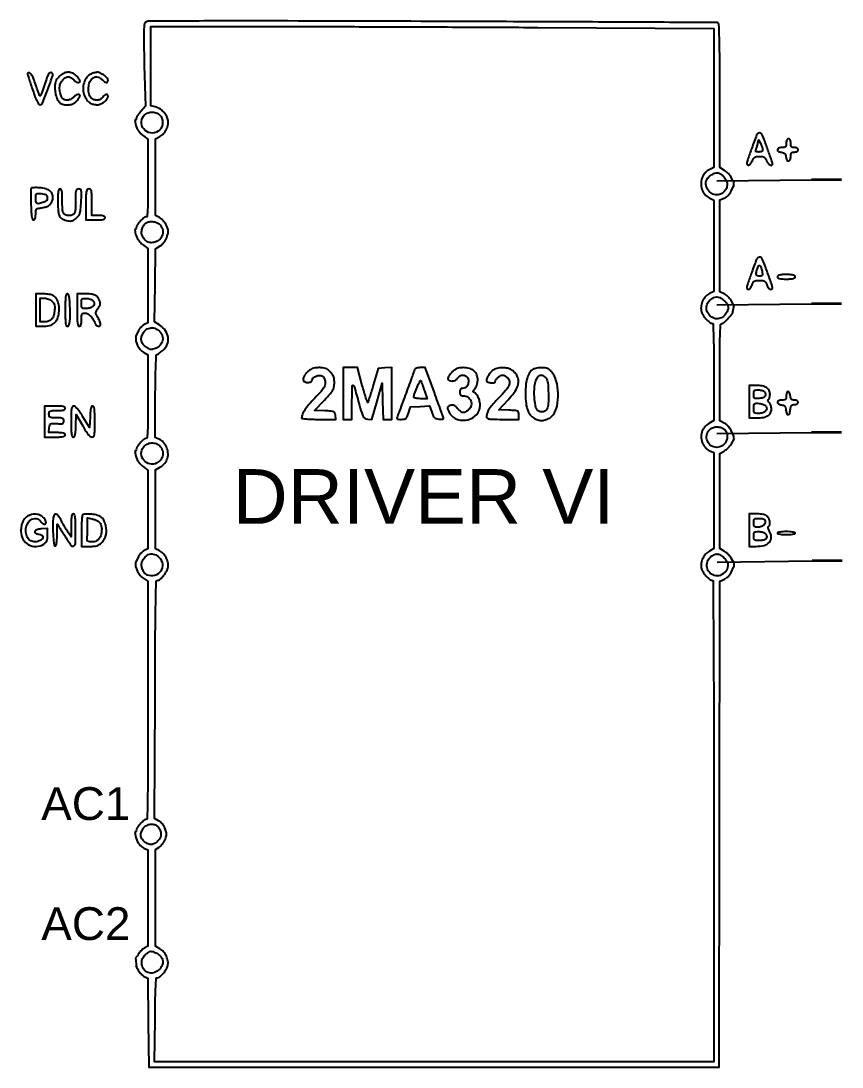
# Model space of a CAD drawing. Header units: millimetres. Extents: x 357084 to 357504, y 509210 to 509507.
# Drawn here: x 357431.67 to 357463.06, y 509431.6 to 509471.61 of the extents above; entities that cross this region are included whole.
import ezdxf

# ---------------------------------------------------------------- set-up
doc = ezdxf.new("R2010")
doc.units = ezdxf.units.MM
doc.layers.add('PDF_Geometría', color=7, linetype='Continuous')
doc.styles.get("Standard").update_dxf_attribs({"font": 'arial.ttf'})

msp = doc.modelspace()

# ---------------------------------------------------------------- linework, layer by layer
for p, q in [((357436.019, 509467.815), (357436.053, 509467.615)), ((357458.268, 509465.494), (357461.891, 509465.536)), ((357458.909, 509465.497), (357458.909, 509465.264)), ((357436.021, 509463.634), (357436.044, 509463.434)), ((357458.268, 509460.75), (357461.891, 509460.792)), ((357458.92, 509460.723), (357458.862, 509460.41)), ((357436.061, 509459.56), (357436.061, 509459.359)), ((357458.272, 509455.832), (357461.895, 509455.874)), ((357458.916, 509455.752), (357458.916, 509455.643)), ((357458.916, 509455.643), (357458.947, 509455.639)), ((357436.021, 509455.161), (357436.053, 509454.961)), ((357436.05, 509450.894), (357436.042, 509450.724)), ((357458.29, 509450.917), (357461.913, 509450.959)), ((357458.918, 509450.902), (357458.918, 509450.726)), ((357436.021, 509440.585), (357436.057, 509440.386)), ((357436.04, 509435.783), (357436.088, 509435.423))]:
    msp.add_line(p, q)
for points in [[(357436.411, 509471.543, 0.160916), (357436.376, 509471.453, 0.009308), (357436.365, 509471.151, 0.008987), (357436.365, 509470.69, 0.002015), (357436.383, 509469.906), (357436.424, 509468.353), (357436.248, 509468.152, 0.018689), (357436.18, 509468.069, 0.022294), (357436.123, 509467.985, 0.021778), (357436.081, 509467.912, 0.117924), (357436.071, 509467.868, -0.409872), (357436.019, 509467.815, -0.000905)], [(357458.909, 509465.497), (357458.89, 509465.497), (357458.82, 509465.638, 0.053105), (357458.78, 509465.7, 0.025672), (357458.717, 509465.771, 0.025121), (357458.644, 509465.839, 0.032891), (357458.57, 509465.892), (357458.39, 509466.005), (357458.388, 509468.761, 0.001055), (357458.384, 509470.165, 0.005298), (357458.371, 509470.951, 0.002645), (357458.354, 509471.487, 0.319047), (357458.315, 509471.539, 0.073521), (357458.256, 509471.548, 0.000013), (357455.068, 509471.564, 0.000306), (357451.54, 509471.579, 0.000185), (357447.363, 509471.594, 0.000197), (357441.092, 509471.611, 0.001728), (357438.312, 509471.608, 0.000579), (357436.525, 509471.597, 0.221295), (357436.411, 509471.543, 0.160916)], [(357436.053, 509467.615), (357436.115, 509467.478, 0.051225), (357436.151, 509467.416, 0.023404), (357436.21, 509467.344, 0.022886), (357436.28, 509467.272, 0.029204), (357436.35, 509467.213), (357436.523, 509467.086), (357436.523, 509465.599, -0.001722), (357436.52, 509464.79, -0.011673), (357436.508, 509464.39, -0.015112), (357436.488, 509464.153, -0.381198), (357436.443, 509464.113, 0.187522), (357436.355, 509464.079, 0.028394), (357436.221, 509463.941, 0.029799), (357436.102, 509463.787, 0.15027), (357436.071, 509463.685, -0.410093), (357436.021, 509463.634, -0.000787)], [(357458.92, 509460.723), (357458.815, 509460.917, 0.043264), (357458.763, 509460.996, 0.03246), (357458.694, 509461.073, 0.033194), (357458.618, 509461.138, 0.062236), (357458.548, 509461.178), (357458.385, 509461.245), (357458.385, 509463.006), (357458.385, 509464.766), (357458.553, 509464.829, 0.061405), (357458.629, 509464.869, 0.045727), (357458.702, 509464.93, 0.043224), (357458.766, 509465.007, 0.041029), (357458.818, 509465.096), (357458.909, 509465.287)], [(357436.044, 509463.434), (357436.053, 509463.434), (357436.115, 509463.297, 0.051281), (357436.151, 509463.236, 0.023397), (357436.21, 509463.163, 0.022877), (357436.28, 509463.092, 0.029164), (357436.35, 509463.033), (357436.523, 509462.905), (357436.523, 509461.484), (357436.523, 509460.063), (357436.381, 509459.999, 0.069647), (357436.32, 509459.96, 0.033319), (357436.253, 509459.895, 0.032227), (357436.191, 509459.817, 0.039538), (357436.145, 509459.736), (357436.05, 509459.537)], [(357458.916, 509455.752), (357458.915, 509455.752), (357458.822, 509455.947, 0.045212), (357458.774, 509456.028, 0.031174), (357458.706, 509456.111, 0.031518), (357458.63, 509456.183, 0.054344), (357458.557, 509456.231), (357458.385, 509456.32), (357458.385, 509458.182, -0.001358), (357458.388, 509459.197, -0.009223), (357458.4, 509459.698, -0.00968), (357458.419, 509460.004, -0.390671), (357458.464, 509460.045, 0.188227), (357458.548, 509460.078, 0.017192), (357458.711, 509460.239, 0.017741), (357458.862, 509460.41, 0.02673), (357458.871, 509460.422, -0.412156)], [(357436.057, 509459.367), (357436.128, 509459.197, 0.050196), (357436.167, 509459.124, 0.031296), (357436.225, 509459.048, 0.031231), (357436.293, 509458.979, 0.048511), (357436.361, 509458.93), (357436.523, 509458.835), (357436.523, 509457.237, -0.001588), (357436.52, 509456.365, -0.010875), (357436.508, 509455.936, -0.013342), (357436.488, 509455.68, -0.384297), (357436.443, 509455.639, 0.187507), (357436.355, 509455.605, 0.028346), (357436.221, 509455.467, 0.029747), (357436.102, 509455.313, 0.150385), (357436.071, 509455.211, -0.409536), (357436.021, 509455.161, -0.000775)], [(357458.922, 509450.894), (357458.825, 509451.065, 0.041418), (357458.775, 509451.137, 0.025618), (357458.706, 509451.214, 0.025618), (357458.629, 509451.283, 0.041418), (357458.557, 509451.333), (357458.386, 509451.43), (357458.386, 509453.251), (357458.385, 509455.071), (357458.548, 509455.155, 0.051967), (357458.619, 509455.202, 0.02661), (357458.698, 509455.273, 0.026123), (357458.772, 509455.356, 0.0355), (357458.829, 509455.439), (357458.947, 509455.639)], [(357436.049, 509454.961), (357436.053, 509454.961), (357436.115, 509454.823, 0.051281), (357436.151, 509454.762, 0.023397), (357436.21, 509454.689, 0.022877), (357436.28, 509454.618, 0.029164), (357436.35, 509454.559), (357436.523, 509454.431), (357436.523, 509452.926), (357436.523, 509451.42), (357436.381, 509451.356, 0.069647), (357436.32, 509451.317, 0.033319), (357436.253, 509451.252, 0.032227), (357436.191, 509451.173, 0.039538), (357436.145, 509451.092), (357436.05, 509450.894), (357436.042, 509450.894, 0.000508)], [(357436.042, 509450.724), (357436.057, 509450.724), (357436.128, 509450.553, 0.050196), (357436.167, 509450.481, 0.031296), (357436.225, 509450.405, 0.031231), (357436.293, 509450.336, 0.048511), (357436.361, 509450.287), (357436.523, 509450.191), (357436.523, 509445.628, -0.000515), (357436.52, 509443.09, -0.003851), (357436.508, 509441.886, -0.001904), (357436.492, 509441.111, -0.406886), (357436.443, 509441.064, 0.187522), (357436.355, 509441.03, 0.028394), (357436.221, 509440.892, 0.029799), (357436.102, 509440.738, 0.15027), (357436.071, 509440.636, -0.410538), (357436.021, 509440.585, -0.000653)], [(357436.04, 509435.491, -0.010155), (357436.065, 509435.457, -0.017424), (357436.109, 509435.387, -0.015975), (357436.15, 509435.313, 0.038833), (357436.197, 509435.237, 0.030989), (357436.258, 509435.163, 0.031928), (357436.324, 509435.102, 0.065816), (357436.383, 509435.064), (357436.521, 509435.002), (357436.536, 509433.301), (357436.551, 509431.601), (357447.454, 509431.601), (357458.357, 509431.601), (357458.371, 509440.896), (357458.386, 509450.191), (357458.553, 509450.254, 0.061505), (357458.629, 509450.294, 0.045677), (357458.702, 509450.355, 0.043173), (357458.766, 509450.432, 0.04103), (357458.818, 509450.521), (357458.915, 509450.724), (357458.918, 509450.724)], [(357436.055, 509440.386), (357436.057, 509440.386), (357436.126, 509440.218, 0.056959), (357436.165, 509440.149, 0.037626), (357436.223, 509440.079, 0.037687), (357436.292, 509440.019, 0.058235), (357436.359, 509439.979), (357436.523, 509439.906), (357436.523, 509438.065), (357436.523, 509436.225), (357436.377, 509436.146, 0.048844), (357436.315, 509436.105, 0.029074), (357436.25, 509436.045, 0.028899), (357436.191, 509435.977, 0.043802), (357436.149, 509435.911, -0.053762), (357436.09, 509435.822, -0.108305), (357436.04, 509435.783, -0.076711)]]:
    msp.add_lwpolyline(points, format="xyb")
for points in [[(357451.423, 509471.363), (357458.159, 509471.325), (357458.158, 509468.665), (357458.157, 509466.005), (357457.975, 509465.916, 0.153496), (357457.752, 509465.703, 0.126443), (357457.67, 509465.383, 0.126667), (357457.752, 509465.064, 0.154288), (357457.975, 509464.852), (357458.157, 509464.762), (357458.158, 509463.011), (357458.159, 509461.259), (357457.995, 509461.187, 0.105079), (357457.851, 509461.082, 0.071751), (357457.738, 509460.914, 0.069993), (357457.674, 509460.715, 0.088913), (357457.676, 509460.523, 0.096514), (357457.732, 509460.382, 0.040959), (357457.857, 509460.218, 0.03934), (357457.999, 509460.083, 0.171518), (357458.107, 509460.045, -0.404864), (357458.13, 509460.023, -0.000993), (357458.145, 509459.528, -0.004692), (357458.156, 509458.937, -0.002322), (357458.159, 509458.187), (357458.159, 509456.328), (357457.965, 509456.213, 0.089179), (357457.796, 509456.068, 0.099937), (357457.696, 509455.878, 0.098385), (357457.677, 509455.661, 0.08378), (357457.74, 509455.44, 0.037561), (357457.793, 509455.348, 0.041526), (357457.857, 509455.267, 0.044908), (357457.928, 509455.205, 0.067883), (357458.001, 509455.166), (357458.159, 509455.106), (357458.159, 509453.268), (357458.159, 509451.43), (357457.994, 509451.336, 0.078105), (357457.845, 509451.218, 0.07106), (357457.734, 509451.055, 0.072614), (357457.675, 509450.872, 0.088605), (357457.676, 509450.692, 0.09706), (357457.732, 509450.551, 0.0407), (357457.857, 509450.388, 0.039042), (357458, 509450.254, 0.171534), (357458.107, 509450.216, -0.412503), (357458.131, 509450.192, -0.000045), (357458.145, 509447.708, -0.000971), (357458.156, 509444.8, -0.000445), (357458.159, 509441.007), (357458.159, 509431.799), (357447.468, 509431.799), (357436.777, 509431.799), (357436.793, 509433.409, -0.00182), (357436.804, 509434.233, -0.00942), (357436.82, 509434.688, -0.007996), (357436.841, 509434.982, -0.389023), (357436.881, 509435.019, 0.181839), (357436.976, 509435.055, 0.036017), (357437.105, 509435.186, 0.038459), (357437.221, 509435.344, 0.080728), (357437.279, 509435.485, 0.099315), (357437.285, 509435.655, 0.067887), (357437.227, 509435.84, 0.066342), (357437.12, 509436.008, 0.084319), (357436.98, 509436.126), (357436.805, 509436.23), (357436.805, 509438.075), (357436.805, 509439.921), (357436.951, 509440.017, 0.086338), (357437.069, 509440.127, 0.051628), (357437.169, 509440.292, 0.052616), (357437.229, 509440.464, 0.13603), (357437.223, 509440.595, 0.025123), (357437.165, 509440.747, 0.048614), (357437.102, 509440.862, 0.05684), (357437.025, 509440.949, 0.051105), (357436.928, 509441.021), (357436.777, 509441.11), (357436.792, 509445.663, -0.000581), (357436.802, 509448.068, -0.003455), (357436.818, 509449.324, -0.00125), (357436.837, 509450.173, -0.407088), (357436.88, 509450.216, 0.18286), (357436.988, 509450.256, 0.043421), (357437.122, 509450.398, 0.044502), (357437.238, 509450.572, 0.087013), (357437.29, 509450.729, 0.095147), (357437.283, 509450.906, 0.067874), (357437.212, 509451.092, 0.067665), (357437.093, 509451.253, 0.093068), (357436.947, 509451.356), (357436.805, 509451.42), (357436.805, 509452.931), (357436.805, 509454.441), (357437, 509454.556, 0.089203), (357437.168, 509454.701, 0.099416), (357437.268, 509454.891, 0.0981), (357437.288, 509455.107, 0.084559), (357437.226, 509455.327, 0.039471), (357437.174, 509455.417, 0.038308), (357437.108, 509455.5, 0.040458), (357437.034, 509455.566, 0.064339), (357436.962, 509455.608), (357436.798, 509455.677), (357436.803, 509457.254, -0.002568), (357436.809, 509457.929, -0.006351), (357436.822, 509458.425, -0.002209), (357436.839, 509458.815, -0.307518), (357436.865, 509458.85, 0.06278), (357436.897, 509458.866, 0.009785), (357436.954, 509458.905, 0.010762), (357437.02, 509458.954, 0.009189), (357437.088, 509459.009, 0.115405), (357437.257, 509459.235, 0.133045), (357437.296, 509459.501, 0.12514), (357437.196, 509459.762, 0.09562), (357436.974, 509459.975), (357436.777, 509460.102), (357436.795, 509461.5), (357436.812, 509462.898), (357436.992, 509463.012, 0.049078), (357437.073, 509463.075, 0.040371), (357437.146, 509463.156, 0.039188), (357437.206, 509463.251, 0.03961), (357437.251, 509463.353, 0.021411), (357437.292, 509463.488, 0.074618), (357437.301, 509463.578, 0.075903), (357437.283, 509463.666, 0.022653), (357437.23, 509463.793, 0.040195), (357437.179, 509463.88, 0.030531), (357437.111, 509463.967, 0.031257), (357437.036, 509464.041, 0.060754), (357436.967, 509464.088), (357436.805, 509464.172), (357436.805, 509465.638), (357436.805, 509467.104), (357436.979, 509467.194, 0.096019), (357437.119, 509467.305, 0.06767), (357437.229, 509467.473, 0.067745), (357437.289, 509467.665, 0.096803), (357437.285, 509467.843, 0.086145), (357437.223, 509467.995, 0.057614), (357437.105, 509468.143, 0.057449), (357436.956, 509468.26, 0.083924), (357436.801, 509468.322), (357436.636, 509468.359), (357436.636, 509469.88), (357436.636, 509471.4), (357440.661, 509471.4, -0.000634), (357442.668, 509471.398, -0.000237), (357445.483, 509471.389, -0.000235), (357448.549, 509471.377, -0.000285)], [(357431.928, 509469.611, 0.268477), (357431.921, 509469.585, 0.003606), (357431.968, 509469.418, 0.009087), (357432.028, 509469.221, 0.005707), (357432.104, 509468.994, 0.00794), (357432.203, 509468.726, 0.023793), (357432.282, 509468.548, 0.029926), (357432.348, 509468.433, 0.251843), (357432.399, 509468.406, 0.306134), (357432.493, 509468.47, 0.00716), (357432.695, 509468.994, 0.00692), (357432.883, 509469.525, 0.349074), (357432.848, 509469.622, 0.228053), (357432.782, 509469.629, 0.16987), (357432.724, 509469.583, 0.054988), (357432.662, 509469.453, 0.007702), (357432.569, 509469.172, -0.007304), (357432.515, 509469.009, -0.011696), (357432.464, 509468.871, -0.005584), (357432.417, 509468.757, -0.300745), (357432.399, 509468.745, -0.300297), (357432.38, 509468.757, -0.005732), (357432.334, 509468.869, -0.011855), (357432.283, 509469.005, -0.007409), (357432.23, 509469.166, 0.01638), (357432.144, 509469.413, 0.056738), (357432.065, 509469.563, 0.136281), (357431.994, 509469.623, 0.314352)], [(357433.129, 509469.484, 0.033721), (357433.044, 509469.387, 0.070406), (357432.996, 509469.3, 0.065931), (357432.971, 509469.199, 0.026522), (357432.964, 509469.057, 0.045669), (357432.983, 509468.851, 0.053122), (357433.039, 509468.662, 0.060976), (357433.122, 509468.516, 0.142439), (357433.22, 509468.441, 0.068079), (357433.385, 509468.403, 0.071642), (357433.552, 509468.411, 0.077026), (357433.699, 509468.463, 0.101652), (357433.807, 509468.555, 0.014683), (357433.852, 509468.616, 0.018289), (357433.89, 509468.675, 0.016758), (357433.918, 509468.725, 0.117439), (357433.924, 509468.753, 0.302967), (357433.898, 509468.793, 0.161669), (357433.836, 509468.797, 0.087531), (357433.75, 509468.759, 0.059811), (357433.67, 509468.689, -0.093194), (357433.57, 509468.613, -0.098175), (357433.45, 509468.58, -0.106946), (357433.336, 509468.596, -0.131752), (357433.248, 509468.658, -0.071196), (357433.22, 509468.704, -0.023059), (357433.191, 509468.779, -0.022463), (357433.167, 509468.867, -0.02345), (357433.151, 509468.955, -0.032965), (357433.144, 509469.067, -0.062511), (357433.155, 509469.156, -0.065352), (357433.187, 509469.238, -0.039412), (357433.245, 509469.324, -0.062447), (357433.353, 509469.431, -0.139495), (357433.459, 509469.473, -0.153702), (357433.564, 509469.451, -0.08132), (357433.67, 509469.367, 0.059014), (357433.753, 509469.294, 0.097918), (357433.838, 509469.258, 0.185222), (357433.898, 509469.267, 0.267959), (357433.924, 509469.313, 0.130216), (357433.916, 509469.344, 0.023416), (357433.883, 509469.395, 0.023867), (357433.839, 509469.453, 0.01959), (357433.785, 509469.51, 0.090957), (357433.632, 509469.616, 0.116235), (357433.463, 509469.649, 0.110506), (357433.292, 509469.603, 0.076366)], [(357434.311, 509469.563, 0.129083), (357434.155, 509469.416, 0.086997), (357434.062, 509469.188, 0.081546), (357434.049, 509468.928, 0.091335), (357434.122, 509468.688, 0.056372), (357434.207, 509468.561, 0.081476), (357434.31, 509468.473, 0.080992), (357434.435, 509468.423, 0.055017), (357434.588, 509468.406, 0.110341), (357434.717, 509468.435, 0.059329), (357434.855, 509468.521, 0.060709), (357434.963, 509468.632, 0.164365), (357434.997, 509468.735, 0.224355), (357434.974, 509468.785, 0.229105), (357434.92, 509468.798, 0.125213), (357434.847, 509468.762, 0.075495), (357434.785, 509468.689, -0.134433), (357434.702, 509468.612, -0.105927), (357434.583, 509468.58, -0.100871), (357434.456, 509468.598, -0.110234), (357434.352, 509468.664, -0.137764), (357434.273, 509468.804, -0.063011), (357434.25, 509469.014, -0.062233), (357434.279, 509469.228, -0.117075), (357434.362, 509469.381, -0.09397), (357434.455, 509469.452, -0.126104), (357434.558, 509469.475, -0.116234), (357434.666, 509469.445, -0.072144), (357434.772, 509469.367, 0.036054), (357434.863, 509469.288, 0.125418), (357434.934, 509469.258, 0.277294), (357434.979, 509469.277, 0.159068), (357434.997, 509469.334, 0.186607), (357434.962, 509469.425, 0.047506), (357434.843, 509469.533, 0.048156), (357434.7, 509469.621, 0.117898), (357434.58, 509469.647, 0.048481), (357434.524, 509469.64, 0.02203), (357434.452, 509469.621, 0.02157), (357434.377, 509469.595, 0.027651)], [(357436.975, 509468.011, -0.107676), (357437.055, 509467.885, -0.089323), (357437.084, 509467.728, -0.089323), (357437.055, 509467.572, -0.107676), (357436.975, 509467.446, -0.189408), (357436.699, 509467.325, -0.186842), (357436.412, 509467.424, -0.192433), (357436.273, 509467.687, -0.196124), (357436.354, 509467.971, -0.109352), (357436.487, 509468.08, -0.101433), (357436.657, 509468.126, -0.101879), (357436.831, 509468.102, -0.111341)], [(357459.608, 509466.75, 0.001666), (357459.453, 509466.307, 0.035402), (357459.417, 509466.172, 0.211722), (357459.43, 509466.115, 0.236), (357459.48, 509466.09, 0.163598), (357459.515, 509466.102, 0.051049), (357459.556, 509466.14, 0.044846), (357459.596, 509466.195, 0.03656), (357459.628, 509466.259, -0.039463), (357459.674, 509466.35, -0.118334), (357459.723, 509466.398, -0.107894), (357459.791, 509466.422, -0.029827), (357459.905, 509466.429, -0.028884), (357460.02, 509466.422, -0.111423), (357460.087, 509466.399, -0.123781), (357460.133, 509466.351, -0.039492), (357460.176, 509466.259, 0.09849), (357460.239, 509466.159, 0.103363), (357460.334, 509466.092, 0.301499), (357460.393, 509466.102, 0.293843), (357460.406, 509466.161, -0.000856), (357460.389, 509466.209, -0.000041), (357460.333, 509466.372, -0.000067), (357460.265, 509466.566, -0.000048), (357460.19, 509466.782, 0.012083), (357460.012, 509467.257, 0.320996), (357459.904, 509467.326, 0.291487), (357459.795, 509467.248, 0.010704)], [(357460.022, 509466.697, -0.102483), (357460.013, 509466.653, -0.147302), (357459.988, 509466.622, -0.108721), (357459.944, 509466.604, -0.041111), (357459.876, 509466.598, -0.025888), (357459.801, 509466.602, -0.163524), (357459.767, 509466.618, -0.247696), (357459.757, 509466.647, -0.061473), (357459.771, 509466.697, 0.017639), (357459.789, 509466.745, 0.008487), (357459.809, 509466.807, 0.008403), (357459.827, 509466.872, 0.011907), (357459.841, 509466.931), (357459.87, 509467.066), (357459.945, 509466.931, -0.025888), (357459.974, 509466.872, -0.021353), (357459.998, 509466.807, -0.021873), (357460.016, 509466.745, -0.052418)], [(357460.928, 509466.937, -0.030723), (357460.922, 509466.842, -0.167168), (357460.899, 509466.796, -0.167168), (357460.854, 509466.774, -0.030723), (357460.758, 509466.768, 0.082192), (357460.634, 509466.747, 0.299611), (357460.587, 509466.687, 0.309201), (357460.625, 509466.623, 0.083971), (357460.744, 509466.588, -0.046929), (357460.822, 509466.572, -0.121406), (357460.871, 509466.542, -0.121406), (357460.901, 509466.493, -0.046929), (357460.917, 509466.415, 0.083971), (357460.952, 509466.295, 0.309201), (357461.017, 509466.258, 0.299611), (357461.077, 509466.305, 0.082192), (357461.097, 509466.429, -0.030103), (357461.103, 509466.52, -0.144586), (357461.123, 509466.567, -0.173074), (357461.163, 509466.591, -0.047675), (357461.238, 509466.598, 0.04716), (357461.297, 509466.604, 0.088208), (357461.342, 509466.621, 0.118484), (357461.369, 509466.648, 0.140575), (357461.38, 509466.683, 0.140575), (357461.369, 509466.718, 0.118484), (357461.342, 509466.745, 0.088208), (357461.297, 509466.762, 0.04716), (357461.238, 509466.768, -0.047675), (357461.163, 509466.775, -0.173074), (357461.123, 509466.799, -0.144586), (357461.103, 509466.846, -0.030103), (357461.097, 509466.937, 0.033607), (357461.092, 509467.012, 0.082504), (357461.076, 509467.065, 0.12651), (357461.049, 509467.095, 0.152103), (357461.012, 509467.107, 0.152103), (357460.976, 509467.095, 0.12651), (357460.949, 509467.065, 0.082504), (357460.933, 509467.012, 0.033607)], [(357458.529, 509465.669, -0.089012), (357458.628, 509465.526, -0.101592), (357458.666, 509465.365, -0.106262), (357458.636, 509465.207, -0.106051), (357458.544, 509465.075, -0.119782), (357458.366, 509464.975, -0.138637), (357458.171, 509464.975, -0.131277), (357457.998, 509465.079, -0.102225), (357457.879, 509465.265, -0.078972), (357457.853, 509465.393, -0.106757), (357457.872, 509465.509, -0.094704), (357457.94, 509465.617, -0.051236), (357458.059, 509465.72, -0.063343), (357458.186, 509465.786, -0.117076), (357458.3, 509465.801, -0.113138), (357458.412, 509465.762, -0.0567)], [(357432.05, 509465.207, 0.112192), (357432.041, 509465.17, 0.003083), (357432.04, 509465.002, 0.006215), (357432.041, 509464.804, 0.004207), (357432.048, 509464.579, 0.005804), (357432.063, 509464.286, 0.028064), (357432.082, 509464.121, 0.052911), (357432.109, 509464.027, 0.305338), (357432.15, 509464, 0.195004), (357432.185, 509464.014, 0.113423), (357432.21, 509464.053, 0.064928), (357432.225, 509464.119, 0.022338), (357432.229, 509464.218, -0.021402), (357432.235, 509464.355, -0.168169), (357432.261, 509464.412, -0.15513), (357432.317, 509464.443, -0.017456), (357432.463, 509464.468, 0.039666), (357432.634, 509464.505, 0.09358), (357432.75, 509464.565, 0.106043), (357432.827, 509464.658, 0.060833), (357432.879, 509464.794, 0.126962), (357432.877, 509464.959, 0.146272), (357432.794, 509465.092, 0.109102), (357432.628, 509465.184, 0.051867), (357432.387, 509465.229, 0.015079), (357432.266, 509465.236, 0.022508), (357432.159, 509465.233, 0.018938), (357432.075, 509465.225, 0.246058)], [(357432.671, 509464.861, -0.069909), (357432.671, 509464.798, -0.120799), (357432.652, 509464.75, -0.104215), (357432.61, 509464.711, -0.043316), (357432.54, 509464.678, -0.02592), (357432.373, 509464.624, -0.175473), (357432.288, 509464.631, -0.238964), (357432.243, 509464.689, -0.049387), (357432.229, 509464.822, -0.018958), (357432.234, 509464.949, -0.197739), (357432.257, 509464.995, -0.18497), (357432.306, 509465.013, -0.016266), (357432.441, 509465.006, -0.024618), (357432.551, 509464.991, -0.09536), (357432.614, 509464.967, -0.139429), (357432.651, 509464.926, -0.078724)], [(357433.077, 509464.686, 0.018948), (357433.09, 509464.329, 0.101746), (357433.144, 509464.143, 0.157997), (357433.254, 509464.035, 0.066403), (357433.453, 509463.967, 0.047949), (357433.544, 509463.958, 0.077463), (357433.621, 509463.969, 0.069752), (357433.696, 509464.005, 0.032092), (357433.783, 509464.071, 0.051335), (357433.874, 509464.166, 0.092023), (357433.923, 509464.262, 0.051549), (357433.949, 509464.404, 0.007441), (357433.969, 509464.697, 0.00402), (357433.983, 509465.007, 0.056838), (357433.974, 509465.118, 0.206435), (357433.941, 509465.167, 0.142386), (357433.875, 509465.186, 0.130135), (357433.809, 509465.169, 0.195985), (357433.773, 509465.123, 0.064125), (357433.758, 509465.022, 0.005722), (357433.755, 509464.767, -0.010203), (357433.747, 509464.416, -0.090566), (357433.714, 509464.266, -0.205956), (357433.639, 509464.194, -0.089297), (357433.5, 509464.169, -0.089297), (357433.362, 509464.194, -0.205956), (357433.287, 509464.266, -0.090566), (357433.253, 509464.416, -0.010203), (357433.246, 509464.767, 0.007779), (357433.243, 509464.985, 0.042124), (357433.229, 509465.102, 0.099213), (357433.203, 509465.164, 0.248887), (357433.161, 509465.186, 0.271438), (357433.119, 509465.161, 0.08586), (357433.093, 509465.089, 0.035924), (357433.08, 509464.951, 0.006089)], [(357434.15, 509464.593), (357434.15, 509464), (357434.517, 509464, 0.00942), (357434.705, 509464.003, 0.047315), (357434.809, 509464.017, 0.108427), (357434.864, 509464.043, 0.232029), (357434.884, 509464.085, 0.188641), (357434.869, 509464.124, 0.12648), (357434.828, 509464.15, 0.063857), (357434.753, 509464.165, 0.016668), (357434.63, 509464.169), (357434.376, 509464.169), (357434.376, 509464.678, 0.004487), (357434.373, 509464.987, 0.050222), (357434.359, 509465.108, 0.168559), (357434.324, 509465.164, 0.17273), (357434.263, 509465.186, 0.193568), (357434.201, 509465.161, 0.15568), (357434.167, 509465.098, 0.043488), (357434.153, 509464.958, 0.003595)], [(357436.975, 509463.83, -0.118933), (357437.073, 509463.67, -0.119186), (357437.087, 509463.482, -0.118687), (357437.014, 509463.308, -0.117263), (357436.869, 509463.186, -0.090419), (357436.69, 509463.133, -0.124417), (357436.525, 509463.156, -0.121691), (357436.389, 509463.256, -0.084198), (357436.291, 509463.422, -0.123217), (357436.277, 509463.544, -0.060997), (357436.315, 509463.698, -0.061604), (357436.389, 509463.834, -0.143831), (357436.479, 509463.905, -0.073111), (357436.607, 509463.936, -0.060366), (357436.748, 509463.932, -0.062582), (357436.878, 509463.895, -0.096505)], [(357459.608, 509462.005, 0.001668), (357459.453, 509461.56, 0.035886), (357459.417, 509461.426, 0.215665), (357459.431, 509461.37, 0.231512), (357459.482, 509461.345, 0.167193), (357459.516, 509461.357, 0.055992), (357459.555, 509461.394, 0.048318), (357459.591, 509461.449, 0.038986), (357459.62, 509461.514, -0.040099), (357459.661, 509461.607, -0.134461), (357459.707, 509461.655, -0.111961), (357459.775, 509461.678, -0.023612), (357459.902, 509461.684, -0.023612), (357460.029, 509461.678, -0.111961), (357460.098, 509461.655, -0.134461), (357460.144, 509461.607, -0.040099), (357460.185, 509461.514, 0.044239), (357460.214, 509461.449, 0.053853), (357460.253, 509461.394, 0.062819), (357460.296, 509461.357, 0.149185), (357460.336, 509461.345, 0.230965), (357460.387, 509461.37, 0.219915), (357460.4, 509461.426, 0.034039), (357460.362, 509461.561, 0.001397), (357460.193, 509462.037, 0.011925), (357460.011, 509462.509, 0.318225), (357459.902, 509462.577, 0.291647), (357459.794, 509462.5, 0.010674)], [(357460.001, 509462.035, -0.01812), (357460.018, 509461.934, -0.128872), (357460.011, 509461.886, -0.229447), (357459.984, 509461.861, -0.070337), (357459.927, 509461.853, -0.056293), (357459.829, 509461.864, -0.237618), (357459.785, 509461.901, -0.156334), (357459.778, 509461.971, -0.022545), (357459.814, 509462.112, -0.039412), (357459.864, 509462.239, -0.394981), (357459.913, 509462.257, -0.22805), (357459.96, 509462.205, -0.021828)], [(357460.589, 509461.825, 0.222027), (357460.608, 509461.784, 0.113455), (357460.659, 509461.758, 0.050675), (357460.756, 509461.744, 0.010614), (357460.928, 509461.74, 0.010614), (357461.099, 509461.744, 0.050675), (357461.196, 509461.758, 0.113455), (357461.247, 509461.784, 0.222027), (357461.267, 509461.825, 0.222027), (357461.247, 509461.866, 0.113455), (357461.196, 509461.892, 0.050675), (357461.099, 509461.906, 0.010614), (357460.928, 509461.91, 0.010614), (357460.756, 509461.906, 0.050675), (357460.659, 509461.892, 0.113455), (357460.608, 509461.866, 0.222027)], [(357432.229, 509460.554), (357432.229, 509459.932), (357432.509, 509459.932, 0.062168), (357432.76, 509459.964, 0.11591), (357432.941, 509460.058, 0.119403), (357433.058, 509460.22, 0.068422), (357433.118, 509460.456, 0.049527), (357433.121, 509460.685, 0.068674), (357433.075, 509460.885, 0.082662), (357432.988, 509461.036, 0.130129), (357432.867, 509461.123, 0.041984), (357432.797, 509461.143, 0.015614), (357432.697, 509461.16, 0.015344), (357432.586, 509461.171, 0.017918), (357432.48, 509461.175), (357432.229, 509461.175)], [(357432.857, 509460.886, -0.05177), (357432.917, 509460.813, -0.086089), (357432.948, 509460.74, -0.06642), (357432.958, 509460.648, -0.020489), (357432.948, 509460.508, -0.051034), (357432.907, 509460.321, -0.112733), (357432.832, 509460.197, -0.127313), (357432.718, 509460.126, -0.074899), (357432.558, 509460.102), (357432.399, 509460.102), (357432.399, 509460.554), (357432.399, 509461.006), (357432.568, 509461.006, -0.056465), (357432.644, 509460.997, -0.041685), (357432.724, 509460.972, -0.041701), (357432.798, 509460.933, -0.056667)], [(357433.359, 509460.554, 0.004969), (357433.362, 509460.233, 0.026383), (357433.375, 509460.058, 0.051616), (357433.398, 509459.961, 0.320088), (357433.438, 509459.932, 0.30122), (357433.499, 509459.973, 0.067911), (357433.534, 509460.101, 0.034363), (357433.548, 509460.327, 0.007845), (357433.538, 509460.709, 0.007646), (357433.526, 509460.942, 0.034745), (357433.507, 509461.076, 0.069297), (357433.48, 509461.151, 0.278112), (357433.44, 509461.175, 0.31311), (357433.399, 509461.147, 0.057139), (357433.375, 509461.052, 0.027364), (357433.362, 509460.879, 0.004825)], [(357433.811, 509460.554, 0.004556), (357433.814, 509460.219, 0.029335), (357433.827, 509460.05, 0.06897), (357433.852, 509459.961, 0.298365), (357433.896, 509459.932, 0.188641), (357433.935, 509459.948, 0.12648), (357433.962, 509459.989, 0.063857), (357433.977, 509460.064, 0.016668), (357433.981, 509460.187, -0.012819), (357433.984, 509460.337, -0.111506), (357434.002, 509460.4, -0.208852), (357434.041, 509460.431, -0.063025), (357434.118, 509460.441, -0.140526), (357434.221, 509460.411, -0.063477), (357434.331, 509460.321, -0.055285), (357434.432, 509460.189, -0.047945), (357434.506, 509460.031, 0.137437), (357434.553, 509459.966, 0.136381), (357434.626, 509459.935, 0.197152), (357434.687, 509459.95, 0.245181), (357434.713, 509460.003, 0.073092), (357434.706, 509460.042, 0.013757), (357434.68, 509460.11, 0.014445), (357434.646, 509460.189, 0.012787), (357434.606, 509460.269, -0.015236), (357434.544, 509460.394, -0.115155), (357434.532, 509460.458, -0.130625), (357434.549, 509460.518, -0.021718), (357434.617, 509460.618, 0.027722), (357434.677, 509460.709, 0.096969), (357434.7, 509460.775, 0.101403), (357434.695, 509460.843, 0.031907), (357434.662, 509460.941, 0.084261), (357434.589, 509461.057, 0.115552), (357434.489, 509461.127, 0.075165), (357434.334, 509461.164, 0.01968), (357434.079, 509461.174), (357433.811, 509461.175)], [(357434.455, 509460.875, -0.200635), (357434.469, 509460.782, -0.158172), (357434.414, 509460.694, -0.107406), (357434.296, 509460.631, -0.067666), (357434.139, 509460.61, -0.038137), (357434.049, 509460.617, -0.189824), (357434.006, 509460.642, -0.147556), (357433.985, 509460.694, -0.020493), (357433.981, 509460.811, -0.01877), (357433.985, 509460.938, -0.19441), (357434.008, 509460.983, -0.187934), (357434.056, 509461.001, -0.017366), (357434.187, 509460.995, -0.037258), (357434.275, 509460.981, -0.046478), (357434.353, 509460.954, -0.052864), (357434.416, 509460.918, -0.098564)], [(357458.516, 509460.948, -0.053493), (357458.629, 509460.837, -0.09643), (357458.691, 509460.723, -0.110955), (357458.701, 509460.606, -0.088593), (357458.662, 509460.485, -0.086722), (357458.528, 509460.313, -0.12903), (357458.359, 509460.226, -0.138458), (357458.178, 509460.235, -0.106871), (357458.008, 509460.338, -0.102169), (357457.907, 509460.481, -0.110227), (357457.875, 509460.649, -0.111822), (357457.917, 509460.813, -0.107677), (357458.026, 509460.945, -0.050683), (357458.158, 509461.029, -0.115154), (357458.272, 509461.056, -0.116278), (357458.385, 509461.03, -0.052259)], [(357436.957, 509459.753, -0.120184), (357437.069, 509459.581, -0.140477), (357437.081, 509459.387, -0.134487), (357436.987, 509459.21, -0.106215), (357436.808, 509459.086, -0.028163), (357436.711, 509459.052, -0.086695), (357436.642, 509459.045, -0.093143), (357436.578, 509459.061, -0.03569), (357436.497, 509459.106, -0.053153), (357436.363, 509459.216, -0.099779), (357436.287, 509459.333, -0.112684), (357436.267, 509459.46, -0.081278), (357436.299, 509459.6, -0.103324), (357436.419, 509459.775, -0.13516), (357436.589, 509459.867, -0.137803), (357436.779, 509459.859, -0.109258)], [(357442.62, 509458.185, 0.048638), (357442.493, 509458.031, 0.147401), (357442.453, 509457.903, 0.261807), (357442.5, 509457.819, 0.138925), (357442.617, 509457.786, 0.041847), (357442.693, 509457.792, 0.089016), (357442.748, 509457.812, 0.109761), (357442.786, 509457.846, 0.08906), (357442.809, 509457.896, -0.16895), (357442.868, 509457.983, -0.093115), (357442.984, 509458.041, -0.091114), (357443.116, 509458.053, -0.152011), (357443.218, 509458.011, -0.093949), (357443.25, 509457.972, -0.042381), (357443.277, 509457.911, -0.039972), (357443.296, 509457.84, -0.043566), (357443.302, 509457.769, -0.093116), (357443.282, 509457.663, -0.056639), (357443.222, 509457.549, -0.034159), (357443.109, 509457.405, -0.008924), (357442.908, 509457.19, 0.014049), (357442.678, 509456.94, 0.031332), (357442.522, 509456.734, 0.041746), (357442.427, 509456.564, 0.105797), (357442.398, 509456.426, 0.383091), (357442.417, 509456.405, 0.00669), (357442.587, 509456.389, 0.012863), (357442.797, 509456.377, 0.007302), (357443.051, 509456.373), (357443.705, 509456.373), (357443.687, 509456.529, 0.06854), (357443.664, 509456.62, 0.19782), (357443.619, 509456.665, 0.083077), (357443.528, 509456.687, 0.006586), (357443.281, 509456.701), (357442.893, 509456.718), (357443.267, 509457.105, 0.015008), (357443.5, 509457.361, 0.069937), (357443.607, 509457.529, 0.093589), (357443.648, 509457.695, 0.03898), (357443.642, 509457.927, 0.079921), (357443.628, 509457.981, 0.028348), (357443.591, 509458.052, 0.02728), (357443.541, 509458.127, 0.028843), (357443.484, 509458.195, 0.039222), (357443.396, 509458.275, 0.07632), (357443.313, 509458.321, 0.065469), (357443.211, 509458.344, 0.022595), (357443.061, 509458.351, 0.023599), (357442.909, 509458.343, 0.066004), (357442.806, 509458.32, 0.073059), (357442.718, 509458.271, 0.03393)], [(357443.98, 509457.362), (357443.98, 509456.373), (357444.149, 509456.373), (357444.319, 509456.373), (357444.323, 509457.094, -0.002024), (357444.328, 509457.652, -0.519229), (357444.362, 509457.676, -0.23774), (357444.407, 509457.627, -0.001277), (357444.587, 509456.995, 0.00434), (357444.695, 509456.62, 0.052277), (357444.753, 509456.481, 0.144136), (357444.819, 509456.416, 0.099684), (357444.92, 509456.385), (357445.087, 509456.368), (357445.282, 509457.063), (357445.477, 509457.757), (357445.493, 509457.065), (357445.509, 509456.373), (357445.676, 509456.373), (357445.844, 509456.373), (357445.844, 509457.365), (357445.844, 509458.357), (357445.584, 509458.339), (357445.324, 509458.322), (357445.138, 509457.684, -0.002489), (357445.066, 509457.437, -0.003862), (357445, 509457.225, -0.001227), (357444.942, 509457.043, -0.118778), (357444.927, 509457.02, -0.5573), (357444.913, 509457.023, -0.002508), (357444.855, 509457.201, -0.007372), (357444.789, 509457.414, -0.004253), (357444.717, 509457.672), (357444.532, 509458.351), (357444.256, 509458.351), (357443.98, 509458.351)], [(357446.719, 509458.28, -0.002331), (357446.634, 509458.044, -0.000162), (357446.391, 509457.381, -0.000121), (357446.141, 509456.702, -0.003494), (357446.076, 509456.529, 0.019791), (357446.043, 509456.431, 0.253105), (357446.051, 509456.394, 0.206282), (357446.087, 509456.376, 0.013207), (357446.208, 509456.373, 0.037808), (357446.32, 509456.382, 0.144246), (357446.382, 509456.411, 0.112916), (357446.427, 509456.474, 0.018969), (357446.479, 509456.613), (357446.559, 509456.853), (357446.924, 509456.87), (357447.288, 509456.886), (357447.376, 509456.644, 0.021583), (357447.431, 509456.511, 0.091097), (357447.48, 509456.442, 0.11922), (357447.544, 509456.404, 0.049899), (357447.643, 509456.384, 0.020764), (357447.711, 509456.38, 0.034559), (357447.769, 509456.383, 0.039345), (357447.811, 509456.391, 0.334445), (357447.821, 509456.406, 0.084162), (357447.816, 509456.436, 0.000459), (357447.719, 509456.714, 0.001985), (357447.606, 509457.03, 0.001257), (357447.473, 509457.398), (357447.125, 509458.351), (357446.934, 509458.351, 0.034759), (357446.86, 509458.345, 0.044555), (357446.793, 509458.33, 0.051224), (357446.742, 509458.307, 0.178599)], [(357448.156, 509458.185, 0.024625), (357448.093, 509458.116, 0.027718), (357448.039, 509458.043, 0.028583), (357448.001, 509457.976, 0.115959), (357447.991, 509457.931, 0.292936), (357448.036, 509457.861, 0.126181), (357448.15, 509457.84, 0.096235), (357448.284, 509457.877, 0.140326), (357448.375, 509457.959, -0.144044), (357448.477, 509458.049, -0.159708), (357448.607, 509458.065, -0.164844), (357448.718, 509458.001, -0.153683), (357448.772, 509457.881, -0.073904), (357448.767, 509457.754, -0.106732), (357448.724, 509457.651, -0.122667), (357448.648, 509457.584, -0.11965), (357448.549, 509457.56, 0.087302), (357448.5, 509457.551, 0.145595), (357448.467, 509457.527, 0.116468), (357448.449, 509457.484, 0.045124), (357448.443, 509457.418, 0.045326), (357448.449, 509457.347, 0.148509), (357448.471, 509457.306, 0.152524), (357448.511, 509457.284, 0.048653), (357448.58, 509457.277, -0.148138), (357448.754, 509457.224, -0.148212), (357448.87, 509457.084, -0.154334), (357448.885, 509456.907, -0.162066), (357448.796, 509456.758, -0.02793), (357448.664, 509456.657, -0.157834), (357448.58, 509456.632, -0.167086), (357448.5, 509456.662, -0.032243), (357448.386, 509456.769, 0.020719), (357448.292, 509456.862, 0.082578), (357448.224, 509456.905, 0.118476), (357448.159, 509456.917, 0.066698), (357448.081, 509456.901, 0.032772), (357448, 509456.867, 0.218325), (357447.973, 509456.834, 0.149855), (357447.976, 509456.784, 0.01355), (357448.022, 509456.668, 0.183033), (357448.269, 509456.409, 0.140279), (357448.658, 509456.343, 0.13979), (357449.024, 509456.493, 0.18162), (357449.21, 509456.8, 0.069451), (357449.218, 509456.97, 0.057022), (357449.181, 509457.147, 0.060586), (357449.109, 509457.298, 0.125347), (357449.016, 509457.387, -0.043231), (357448.968, 509457.419, -0.240179), (357448.956, 509457.447, -0.154966), (357448.969, 509457.481, -0.016379), (357449.024, 509457.547, 0.071119), (357449.063, 509457.604, 0.033091), (357449.097, 509457.687, 0.031943), (357449.121, 509457.781, 0.038505), (357449.132, 509457.871, 0.100824), (357449.099, 509458.069, 0.124142), (357448.992, 509458.222, 0.110441), (357448.813, 509458.318, 0.068208), (357448.576, 509458.351, 0.027836), (357448.439, 509458.343, 0.065808), (357448.339, 509458.318, 0.069276), (357448.252, 509458.269, 0.033655)], [(357449.706, 509458.25, 0.048932), (357449.618, 509458.163, 0.034943), (357449.537, 509458.051, 0.035189), (357449.478, 509457.938, 0.103868), (357449.46, 509457.852, 0.23743), (357449.471, 509457.83, 0.050984), (357449.509, 509457.807, 0.042945), (357449.564, 509457.787, 0.029304), (357449.629, 509457.774, 0.028906), (357449.7, 509457.767, 0.067429), (357449.754, 509457.773, 0.112354), (357449.786, 509457.789, 0.224693), (357449.799, 509457.815, -0.165098), (357449.824, 509457.889, -0.050657), (357449.905, 509457.975, -0.050785), (357450.005, 509458.046, -0.128422), (357450.091, 509458.068, -0.096026), (357450.131, 509458.06, -0.038598), (357450.181, 509458.036, -0.036387), (357450.232, 509458, -0.038144), (357450.277, 509457.957, -0.1506), (357450.341, 509457.82, -0.139733), (357450.319, 509457.666, -0.073315), (357450.195, 509457.471, -0.018133), (357449.937, 509457.192, 0.010857), (357449.792, 509457.039, 0.012585), (357449.661, 509456.888, 0.011661), (357449.556, 509456.755, 0.069915), (357449.514, 509456.678, 0.049104), (357449.464, 509456.495, 0.321549), (357449.504, 509456.414, 0.117853), (357449.636, 509456.379, 0.006046), (357450.081, 509456.373), (357450.702, 509456.373), (357450.702, 509456.54, 0.054077), (357450.691, 509456.642, 0.230448), (357450.655, 509456.688, 0.095647), (357450.573, 509456.71, 0.005879), (357450.321, 509456.724), (357449.94, 509456.74), (357450.289, 509457.117, 0.026222), (357450.525, 509457.399, 0.067419), (357450.655, 509457.63, 0.097613), (357450.691, 509457.832, 0.115399), (357450.644, 509458.02, 0.060715), (357450.545, 509458.167, 0.08184), (357450.421, 509458.269, 0.079169), (357450.268, 509458.328, 0.052921), (357450.081, 509458.348, 0.028955), (357449.968, 509458.341, 0.034772), (357449.863, 509458.322, 0.038515), (357449.773, 509458.291, 0.068111)], [(357451.253, 509458.29, 0.110341), (357451.121, 509458.167, 0.074124), (357451.029, 509457.98, 0.053268), (357450.976, 509457.718, 0.022936), (357450.958, 509457.362, 0.027561), (357450.978, 509456.979, 0.06831), (357451.046, 509456.707, 0.092836), (357451.167, 509456.515, 0.092956), (357451.35, 509456.38, 0.096131), (357451.52, 509456.335, 0.07745), (357451.708, 509456.352, 0.077372), (357451.882, 509456.425, 0.095576), (357452.011, 509456.543, 0.112028), (357452.164, 509456.889, 0.055221), (357452.203, 509457.37, 0.055246), (357452.136, 509457.847, 0.112993), (357451.964, 509458.182, 0.034609), (357451.88, 509458.268, 0.079085), (357451.804, 509458.318, 0.076088), (357451.715, 509458.342, 0.030201), (357451.587, 509458.349, 0.021486), (357451.49, 509458.344, 0.02063), (357451.392, 509458.331, 0.021074), (357451.307, 509458.312, 0.066944)], [(357447.093, 509457.461), (357447.194, 509457.164), (357446.943, 509457.164, -0.020398), (357446.846, 509457.168, -0.032914), (357446.765, 509457.18, -0.035541), (357446.706, 509457.197, -0.313589), (357446.691, 509457.219, -0.088921), (357446.716, 509457.356, -0.014234), (357446.818, 509457.609, -0.012184), (357446.928, 509457.845, -0.672121), (357446.964, 509457.842, 0.002516), (357446.98, 509457.792, 0.000399), (357447.013, 509457.695, 0.000442), (357447.052, 509457.581, 0.000387)], [(357451.744, 509457.943, -0.129922), (357451.809, 509457.766, -0.017303), (357451.833, 509457.365, -0.018241), (357451.829, 509456.964, -0.111321), (357451.774, 509456.765, -0.151286), (357451.697, 509456.689, -0.113408), (357451.58, 509456.659, -0.116623), (357451.465, 509456.683, -0.165991), (357451.39, 509456.755, -0.075702), (357451.334, 509456.922, -0.024142), (357451.301, 509457.183, -0.024683), (357451.293, 509457.462, -0.040708), (357451.317, 509457.697, -0.052962), (357451.387, 509457.93, -0.164385), (357451.494, 509458.051, -0.258172), (357451.619, 509458.053, -0.118527)], [(357459.515, 509457.051), (357459.515, 509456.43), (357459.813, 509456.43, 0.041844), (357460.055, 509456.45, 0.096432), (357460.226, 509456.514, 0.133579), (357460.326, 509456.621, 0.12256), (357460.363, 509456.768, 0.045797), (357460.356, 509456.836, 0.037139), (357460.338, 509456.907, 0.038474), (357460.31, 509456.971, 0.075149), (357460.277, 509457.015, -0.0426), (357460.246, 509457.053, -0.096443), (357460.23, 509457.087, -0.149119), (357460.232, 509457.115, -0.165391), (357460.249, 509457.136, 0.144241), (357460.271, 509457.16, 0.041128), (357460.289, 509457.208, 0.037738), (357460.302, 509457.269, 0.032239), (357460.306, 509457.334, 0.121438), (357460.271, 509457.478, 0.128399), (357460.173, 509457.586, 0.097202), (357460.01, 509457.651, 0.04729), (357459.785, 509457.673), (357459.515, 509457.673)], [(357460.072, 509457.453, -0.09893), (357460.099, 509457.427, -0.066002), (357460.12, 509457.388, -0.062959), (357460.13, 509457.343, -0.071088), (357460.128, 509457.299, -0.112915), (357460.106, 509457.249, -0.111128), (357460.064, 509457.213, -0.075206), (357459.997, 509457.189, -0.026966), (357459.896, 509457.175, -0.015954), (357459.765, 509457.168, -0.164653), (357459.715, 509457.184, -0.209366), (357459.691, 509457.226, -0.027869), (357459.685, 509457.33, -0.028736), (357459.69, 509457.426, -0.156154), (357459.712, 509457.473, -0.174371), (357459.755, 509457.496, -0.037842), (357459.84, 509457.502, -0.02701), (357459.905, 509457.498, -0.023892), (357459.972, 509457.487, -0.02462), (357460.032, 509457.472, -0.064403)], [(357460.928, 509457.282, -0.028778), (357460.922, 509457.183, -0.165646), (357460.9, 509457.136, -0.170501), (357460.854, 509457.114, -0.030907), (357460.758, 509457.108, 0.082192), (357460.634, 509457.087, 0.299611), (357460.587, 509457.027, 0.309201), (357460.625, 509456.962, 0.083971), (357460.744, 509456.928, -0.048093), (357460.826, 509456.91, -0.14142), (357460.874, 509456.879, -0.121202), (357460.901, 509456.823, -0.03098), (357460.917, 509456.723, 0.06004), (357460.946, 509456.591, 0.377819), (357461.001, 509456.56, 0.274026), (357461.058, 509456.612, 0.048226), (357461.087, 509456.759, -0.030068), (357461.102, 509456.853, -0.124494), (357461.127, 509456.904, -0.157811), (357461.17, 509456.93, -0.057717), (357461.242, 509456.938, 0.04951), (357461.299, 509456.944, 0.088715), (357461.342, 509456.961, 0.116957), (357461.37, 509456.988, 0.139207), (357461.38, 509457.023, 0.139141), (357461.37, 509457.058, 0.11688), (357461.343, 509457.085, 0.088738), (357461.299, 509457.102, 0.049628), (357461.242, 509457.108, -0.055541), (357461.173, 509457.115, -0.13818), (357461.13, 509457.139, -0.127306), (357461.102, 509457.184, -0.043849), (357461.087, 509457.259, 0.060835), (357461.055, 509457.387, 0.27278), (357460.997, 509457.434, 0.371207), (357460.945, 509457.401, 0.073569)], [(357460.156, 509456.872, -0.168789), (357460.179, 509456.774, -0.17402), (357460.135, 509456.684, -0.123291), (357460.026, 509456.621, -0.070493), (357459.876, 509456.599, -0.023986), (357459.76, 509456.605, -0.180889), (357459.712, 509456.628, -0.170573), (357459.69, 509456.678, -0.02082), (357459.685, 509456.8, -0.01877), (357459.69, 509456.927, -0.19441), (357459.712, 509456.972, -0.187934), (357459.761, 509456.991, -0.017366), (357459.891, 509456.984, -0.037956), (357459.975, 509456.97, -0.040544), (357460.054, 509456.944, -0.044293), (357460.119, 509456.91, -0.109336)], [(357432.568, 509456.289), (357432.568, 509455.695), (357432.964, 509455.695, 0.008455), (357433.168, 509455.699, 0.044348), (357433.279, 509455.713, 0.103378), (357433.338, 509455.739, 0.241448), (357433.359, 509455.78, 0.212815), (357433.341, 509455.821, 0.117712), (357433.293, 509455.847, 0.053985), (357433.202, 509455.861, 0.011907), (357433.045, 509455.865), (357432.731, 509455.865), (357432.748, 509456.047, -0.030599), (357432.766, 509456.159, -0.209936), (357432.799, 509456.203, -0.136681), (357432.861, 509456.219, -0.010743), (357433.034, 509456.212, 0.010984), (357433.19, 509456.206, 0.094478), (357433.258, 509456.217, 0.215063), (357433.291, 509456.25, 0.091575), (357433.303, 509456.313, 0.101126), (357433.29, 509456.375, 0.196004), (357433.255, 509456.41, 0.087275), (357433.181, 509456.426, 0.011312), (357433.02, 509456.43, -0.010324), (357432.849, 509456.433, -0.105983), (357432.78, 509456.451, -0.217022), (357432.748, 509456.491, -0.063163), (357432.738, 509456.571, -0.067911), (357432.749, 509456.652, -0.221767), (357432.783, 509456.692, -0.098356), (357432.856, 509456.709, -0.008616), (357433.048, 509456.712, 0.01212), (357433.204, 509456.716, 0.054498), (357433.293, 509456.73, 0.118311), (357433.341, 509456.757, 0.211442), (357433.359, 509456.797, 0.241448), (357433.338, 509456.839, 0.103378), (357433.279, 509456.865, 0.044348), (357433.168, 509456.878, 0.008455), (357432.964, 509456.882), (357432.568, 509456.882)], [(357433.585, 509456.289, 0.004993), (357433.588, 509455.975, 0.029508), (357433.601, 509455.811, 0.0657), (357433.626, 509455.723, 0.301248), (357433.668, 509455.695, 0.26124), (357433.708, 509455.718, 0.080773), (357433.736, 509455.786, 0.03865), (357433.755, 509455.909, 0.00834), (357433.766, 509456.125), (357433.783, 509456.554), (357434.027, 509456.125, 0.011083), (357434.145, 509455.927, 0.031809), (357434.239, 509455.797, 0.046264), (357434.316, 509455.718, 0.176219), (357434.38, 509455.695, 0.206005), (357434.439, 509455.721, 0.145055), (357434.472, 509455.786, 0.041791), (357434.486, 509455.928, 0.00372), (357434.489, 509456.289, 0.004999), (357434.486, 509456.602, 0.029461), (357434.473, 509456.766, 0.06542), (357434.449, 509456.854, 0.301596), (357434.407, 509456.882, 0.255951), (357434.366, 509456.86, 0.083105), (357434.339, 509456.794, 0.040152), (357434.32, 509456.676, 0.008956), (357434.308, 509456.472), (357434.291, 509456.063), (357434.037, 509456.472, 0.013186), (357433.925, 509456.643, 0.025679), (357433.824, 509456.772, 0.02833), (357433.74, 509456.859, 0.187439), (357433.684, 509456.881, 0.242105), (357433.632, 509456.855, 0.115578), (357433.602, 509456.783, 0.037234), (357433.588, 509456.633, 0.004103)], [(357458.542, 509456.003, -0.187893), (357458.665, 509455.819, -0.146909), (357458.647, 509455.577, -0.138497), (357458.496, 509455.376, -0.164901), (357458.272, 509455.3, -0.151862), (357458.055, 509455.367, -0.14428), (357457.91, 509455.547, -0.144582), (357457.885, 509455.777, -0.152629), (357457.99, 509455.978, -0.101079), (357458.107, 509456.055, -0.084486), (357458.252, 509456.086, -0.081288), (357458.405, 509456.069, -0.083162)], [(357436.975, 509455.356, -0.118685), (357437.074, 509455.194, -0.123125), (357437.087, 509455.006, -0.120257), (357437.01, 509454.831, -0.109852), (357436.858, 509454.705, -0.172981), (357436.592, 509454.669, -0.170069), (357436.362, 509454.809, -0.169748), (357436.268, 509455.062, -0.172431), (357436.354, 509455.316, -0.109352), (357436.487, 509455.425, -0.101433), (357436.657, 509455.472, -0.101879), (357436.831, 509455.447, -0.111341)], [(357431.948, 509452.685, 0.086782), (357431.826, 509452.594, 0.07838), (357431.737, 509452.464, 0.067346), (357431.684, 509452.296, 0.042739), (357431.665, 509452.09, 0.130641), (357431.743, 509451.791, 0.138541), (357431.958, 509451.579, 0.139518), (357432.251, 509451.511, 0.133145), (357432.542, 509451.606, 0.05591), (357432.613, 509451.665, 0.095754), (357432.654, 509451.729, 0.073847), (357432.675, 509451.815, 0.022665), (357432.681, 509451.949), (357432.681, 509452.201), (357432.441, 509452.181, 0.052951), (357432.272, 509452.149, 0.224047), (357432.198, 509452.081, 0.400158), (357432.224, 509452.015, 0.082094), (357432.356, 509451.977, -0.090037), (357432.461, 509451.946, -0.229637), (357432.507, 509451.884, -0.231515), (357432.487, 509451.81, -0.091135), (357432.403, 509451.743, -0.106519), (357432.214, 509451.689, -0.148916), (357432.044, 509451.728, -0.139851), (357431.917, 509451.859, -0.089744), (357431.852, 509452.061, -0.128744), (357431.885, 509452.325, -0.139548), (357432.042, 509452.529, -0.19323), (357432.245, 509452.582, -0.225102), (357432.412, 509452.475, 0.07518), (357432.475, 509452.401, 0.1295), (357432.548, 509452.366, 0.237065), (357432.601, 509452.38, 0.215558), (357432.624, 509452.433, 0.086065), (357432.61, 509452.507, 0.079562), (357432.572, 509452.574, 0.066069), (357432.508, 509452.636, 0.037305), (357432.417, 509452.693, 0.052937), (357432.3, 509452.739, 0.072427), (357432.189, 509452.753, 0.069301), (357432.074, 509452.736, 0.043881)], [(357432.897, 509452.574, 0.026768), (357432.883, 509452.259, 0.017725), (357432.9, 509451.898, 0.00912), (357432.934, 509451.561, 0.476134), (357432.982, 509451.531, 0.246699), (357433.011, 509451.561, 0.031133), (357433.031, 509451.652, 0.026812), (357433.044, 509451.783, 0.011652), (357433.048, 509451.958, -0.001916), (357433.049, 509452.113, -0.003196), (357433.051, 509452.244, -0.000412), (357433.053, 509452.359, -0.411204), (357433.057, 509452.362, -0.251857), (357433.062, 509452.36, -0.000222), (357433.14, 509452.238, -0.002152), (357433.227, 509452.101, -0.001308), (357433.329, 509451.939, 0.011167), (357433.581, 509451.553, 0.366091), (357433.681, 509451.526, 0.282691), (357433.746, 509451.624, 0.008454), (357433.755, 509452.136, 0.004556), (357433.752, 509452.471, 0.029335), (357433.739, 509452.64, 0.06897), (357433.714, 509452.729, 0.298365), (357433.67, 509452.758, 0.254515), (357433.628, 509452.735, 0.095765), (357433.602, 509452.671, 0.040486), (357433.588, 509452.548, 0.007325), (357433.585, 509452.32), (357433.584, 509451.882), (357433.469, 509452.052, -0.012488), (357433.415, 509452.135, -0.005293), (357433.346, 509452.25, -0.005233), (357433.276, 509452.374, -0.006822), (357433.214, 509452.489, 0.030648), (357433.099, 509452.682, 0.17901), (357433.004, 509452.749, 0.37019), (357432.934, 509452.716, 0.079508)], [(357434.023, 509452.726, 0.173489), (357434.006, 509452.689, 0.005526), (357433.993, 509452.524, 0.010102), (357433.984, 509452.325, 0.00677), (357433.981, 509452.099), (357433.981, 509451.515), (357434.294, 509451.515, 0.01771), (357434.462, 509451.521, 0.055965), (357434.573, 509451.541, 0.073553), (357434.659, 509451.582, 0.049353), (357434.744, 509451.651, 0.059144), (357434.847, 509451.783, 0.069399), (357434.911, 509451.929, 0.066373), (357434.934, 509452.091, 0.048109), (357434.917, 509452.274, 0.056502), (357434.853, 509452.482, 0.112714), (357434.752, 509452.619, 0.108232), (357434.598, 509452.702, 0.049502), (357434.371, 509452.744, 0.014049), (357434.251, 509452.75, 0.019323), (357434.143, 509452.749, 0.016309), (357434.055, 509452.741, 0.17086)], [(357434.635, 509452.471, -0.170249), (357434.739, 509452.299, -0.09032), (357434.745, 509452.047, -0.093715), (357434.662, 509451.818, -0.201243), (357434.515, 509451.707, -0.045876), (357434.401, 509451.689, -0.05319), (357434.293, 509451.694, -0.070321), (357434.215, 509451.717, -0.357704), (357434.196, 509451.755, 0.051082), (357434.201, 509451.785, 0.00182), (357434.204, 509451.903, 0.003344), (357434.206, 509452.043, 0.002334), (357434.207, 509452.2), (357434.207, 509452.602), (357434.385, 509452.567, -0.021714), (357434.458, 509452.549, -0.020149), (357434.532, 509452.524, -0.020606), (357434.596, 509452.497, -0.061449)], [(357459.515, 509452.136), (357459.515, 509451.515), (357459.767, 509451.515, 0.063832), (357460.081, 509451.555, 0.145285), (357460.284, 509451.678, 0.193983), (357460.354, 509451.864, 0.123959), (357460.29, 509452.09, -0.030156), (357460.258, 509452.154, -0.05195), (357460.241, 509452.212, -0.070564), (357460.238, 509452.256, -0.236321), (357460.253, 509452.28, 0.206798), (357460.298, 509452.345, 0.082998), (357460.302, 509452.456, 0.074518), (357460.268, 509452.575, 0.102356), (357460.203, 509452.664, 0.081819), (357460.14, 509452.705, 0.044241), (357460.052, 509452.734, 0.036349), (357459.941, 509452.752, 0.021711), (357459.807, 509452.758), (357459.515, 509452.758)], [(357460.117, 509452.503, -0.163519), (357460.12, 509452.412, -0.134185), (357460.069, 509452.328, -0.108131), (357459.972, 509452.27, -0.081295), (357459.847, 509452.249, -0.033951), (357459.757, 509452.255, -0.169207), (357459.712, 509452.278, -0.162059), (357459.691, 509452.324, -0.030489), (357459.685, 509452.419, -0.032192), (357459.691, 509452.517, -0.186585), (357459.716, 509452.562, -0.156398), (357459.766, 509452.583, -0.020917), (357459.884, 509452.588, -0.03195), (357459.971, 509452.583, -0.056252), (357460.04, 509452.566, -0.07342), (357460.089, 509452.539, -0.140593)], [(357460.136, 509451.996, -0.120654), (357460.184, 509451.897, -0.237426), (357460.163, 509451.814, -0.15871), (357460.07, 509451.758, -0.055356), (357459.913, 509451.741, -0.015471), (357459.773, 509451.745, -0.145482), (357459.718, 509451.766, -0.201344), (357459.692, 509451.81, -0.034087), (357459.685, 509451.91, -0.0317), (357459.691, 509452.008, -0.181394), (357459.715, 509452.053, -0.159705), (357459.764, 509452.075, -0.023203), (357459.876, 509452.08, -0.039646), (357459.954, 509452.074, -0.038382), (357460.031, 509452.055, -0.040957), (357460.096, 509452.028, -0.100936)], [(357460.589, 509452.023, 0.339565), (357460.606, 509452.001, 0.024068), (357460.688, 509451.983, 0.025878), (357460.797, 509451.971, 0.015416), (357460.928, 509451.967, 0.015416), (357461.058, 509451.971, 0.025878), (357461.168, 509451.983, 0.024068), (357461.249, 509452.001, 0.339565), (357461.267, 509452.023, 0.339565), (357461.249, 509452.046, 0.024068), (357461.168, 509452.063, 0.025878), (357461.058, 509452.076, 0.015416), (357460.928, 509452.08, 0.015416), (357460.797, 509452.076, 0.025878), (357460.688, 509452.063, 0.024068), (357460.606, 509452.046, 0.339565)], [(357436.949, 509451.094, -0.16688), (357437.074, 509450.839, -0.180663), (357437.01, 509450.571, -0.177528), (357436.785, 509450.407, -0.162265), (357436.497, 509450.42, -0.132653), (357436.396, 509450.494, -0.070294), (357436.317, 509450.628, -0.069568), (357436.276, 509450.78, -0.120995), (357436.292, 509450.91, -0.0887), (357436.413, 509451.112, -0.146143), (357436.58, 509451.217, -0.157965), (357436.768, 509451.21, -0.108385)], [(357458.555, 509451.071, -0.03336), (357458.618, 509450.999, -0.041924), (357458.666, 509450.925, -0.047758), (357458.694, 509450.856, -0.120423), (357458.697, 509450.803, 0.002936), (357458.689, 509450.759, 0.00298), (357458.681, 509450.715, 0.002898), (357458.675, 509450.676, 0.012236), (357458.672, 509450.653, -0.165858), (357458.634, 509450.571, -0.049871), (357458.529, 509450.48, -0.049892), (357458.401, 509450.408, -0.10361), (357458.29, 509450.385, -0.150866), (357458.064, 509450.455, -0.151715), (357457.917, 509450.64, -0.148108), (357457.898, 509450.88, -0.142662), (357458.016, 509451.094, -0.07093), (357458.15, 509451.194, -0.136875), (357458.28, 509451.225, -0.12817), (357458.412, 509451.184, -0.05845)], [(357436.878, 509440.824, -0.078406), (357436.917, 509440.784, -0.034618), (357436.956, 509440.721, -0.03318), (357436.988, 509440.647, -0.038134), (357437.009, 509440.573, -0.041111), (357437.02, 509440.475, -0.089016), (357437.008, 509440.4, -0.082954), (357436.971, 509440.331, -0.032205), (357436.899, 509440.248, -0.058597), (357436.771, 509440.148, -0.124795), (357436.652, 509440.11, -0.123801), (357436.529, 509440.134, -0.057183), (357436.389, 509440.22, -0.085627), (357436.287, 509440.334, -0.126207), (357436.246, 509440.46, -0.116364), (357436.27, 509440.599, -0.065991), (357436.357, 509440.745, -0.093851), (357436.468, 509440.842, -0.095521), (357436.606, 509440.891, -0.097144), (357436.75, 509440.884, -0.100848)], [(357436.858, 509435.953, -0.097467), (357437.014, 509435.829, -0.140928), (357437.086, 509435.67, -0.139341), (357437.063, 509435.495, -0.094399), (357436.949, 509435.327, -0.130044), (357436.743, 509435.208, -0.159145), (357436.522, 509435.218, -0.16191), (357436.353, 509435.356, -0.135099), (357436.285, 509435.58, -0.0436), (357436.29, 509435.678, -0.070512), (357436.314, 509435.759, -0.068828), (357436.36, 509435.831, -0.039547), (357436.432, 509435.904, -0.025642), (357436.553, 509435.997, -0.123812), (357436.633, 509436.028, -0.123342), (357436.718, 509436.017, -0.025365)]]:
    msp.add_lwpolyline(points, format="xyb", close=True)
at = {"layer": 'PDF_Geometría', "lineweight": 35}
for points in [[(357463.039, 509465.536), (357461.891, 509465.536)], [(357463.039, 509460.792), (357461.891, 509460.792)], [(357463.043, 509455.874), (357461.895, 509455.874)], [(357463.061, 509450.959), (357461.913, 509450.959)]]:
    msp.add_lwpolyline(points, dxfattribs=at)

# ---------------------------------------------------------------- texts
at = {"attachment_point": 1}
for s, width, heights, insert, char_height in [('\\P\\P      DRIVER VI', 21.12388, [13.875], (357434.891, 509461.438), 2.09037), ('\\P\\P      AC1', 14.62082, [9.566], (357429.52, 509446.487), 1.2542), ('\\P\\P      AC2', 14.62082, [9.566], (357429.523, 509441.896), 1.2542)]:
    msp.add_mtext_dynamic_manual_height_columns(s, width=width, gutter_width=10.452, heights=heights, dxfattribs=dict(at, insert=insert, char_height=char_height))

doc.saveas('drawing.dxf')
